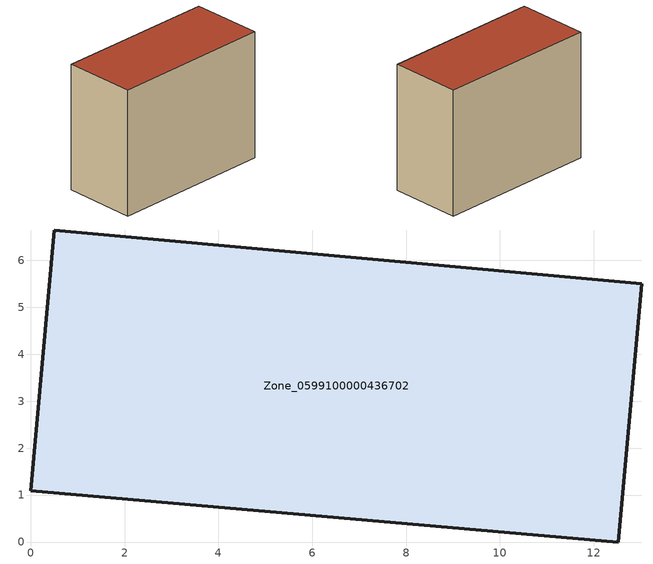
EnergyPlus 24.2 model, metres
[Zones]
Zone_0599100000436702
 floor ground (C_G): 0.51,6.65 13.03,5.51 12.53,0 0,1.09 z0
 wall outside (C_F): 13.03,5.51 0.51,6.65 0,1.09 12.53,0 13.03,5.51 z0:9.87
 roof outside (C_R): 0,1.09 12.53,0 13.03,5.51 0.51,6.65 z9.87
[BUILDING]
Pand.0599100000436702: North Axis=0; Terrain=City; Loads Convergence Tolerance Value=0.04; Temperature Convergence Tolerance Value=0.4; Solar Distribution=FullExterior; Maximum Number of Warmup Days=25; Minimum Number of Warmup Days=1
[Site:Location]
Rotterdam.The.Hague.AP_ZH_NLD Design_Conditions: Latitude=51.96; Longitude=4.45; Time Zone=1; Elevation=-4.5
[SITE:GROUNDTEMPERATURE:BUILDINGSURFACE]
18, 18, 18, 18, 18, 18, 18, 18, 18, 18, 18, 18
[MATERIAL] Thermal Absorptance=0.9; Solar Absorptance=0.7; Visible Absorptance=0.7
Name | Roughness | Thickness | Conductivity | Density | Specific Heat
G.TC.2006-2014 | MediumSmooth | 0.15 | 0.06 | 540 | 1210
F.TC.2006-2014 | Rough | 0.3 | 0.12 | 1920 | 840
R.TC.2006-2014 | MediumRough | 0.2 | 0.08 | 1500 | 1000
[CONSTRUCTION]
C_G: G.TC.2006-2014
C_F: F.TC.2006-2014
C_R: R.TC.2006-2014
[ZONE]
Zone_0599100000436702: Type=1; Multiplier=1; Ceiling Height=Autocalculate; Volume=Autocalculate; Floor Area=autocalculate; Part of Total Floor Area=Yes
[ZONEINFILTRATION:DESIGNFLOWRATE]
Infil_Zone_0599100000436702: Zone or ZoneList or Space or SpaceList=Zone_0599100000436702; Schedule=AlwaysOn; Design Flow Rate Calculation Method=Flow/Area; Flow Rate per Floor Area=0.0015; Constant Term Coefficient=1; Temperature Term Coefficient=0; Velocity Term Coefficient=0; Velocity Squared Term Coefficient=0
[HVACTEMPLATE:ZONE:IDEALLOADSAIRSYSTEM]
Zone_0599100000436702: Maximum Heating Supply Air Temperature=50; Minimum Cooling Supply Air Temperature=13; Maximum Heating Supply Air Humidity Ratio=0.0156; Minimum Cooling Supply Air Humidity Ratio=0.0077; Heating Limit=NoLimit; Cooling Limit=NoLimit; Dehumidification Control Type=ConstantSensibleHeatRatio; Cooling Sensible Heat Ratio=0.7; Dehumidification Setpoint=60; Humidification Control Type=None; Humidification Setpoint=30; Outdoor Air Method=None; Outdoor Air Flow Rate per Person=0.00944; Outdoor Air Flow Rate per Zone Floor Area=0; Outdoor Air Flow Rate per Zone=0; Demand Controlled Ventilation Type=None; Outdoor Air Economizer Type=NoEconomizer; Heat Recovery Type=None; Sensible Heat Recovery Effectiveness=0.7; Latent Heat Recovery Effectiveness=0.65
[ZONECONTROL:THERMOSTAT]
ThermostatControl_Zone_0599100000436702: Zone or ZoneList=Zone_0599100000436702; Control Type Schedule=DualSetpointControlType; Control 1=Thermostat_Zone_0599100000436702; Temperature Difference Between Cutout And Setpoint=0
[THERMOSTATSETPOINT:DUALSETPOINT]
Thermostat_Zone_0599100000436702: Heating Setpoint Temperature Schedule=HeatingSetpoint_Zone_0599100000436702; Cooling Setpoint Temperature Schedule=CoolingSetpoint_Zone_0599100000436702
[SCHEDULE:COMPACT]
HeatingSetpoint_Zone_0599100000436702: Through: 12/31, For: AllDays, Until: 24:00, 21
CoolingSetpoint_Zone_0599100000436702: Through: 12/31, For: AllDays, Until: 24:00, 24
DualSetpointControlType: Through: 12/31, For: AllDays, Until: 24:00, 4
AlwaysOn: Through: 12/31, For: AllDays, Until: 24:00, 1
